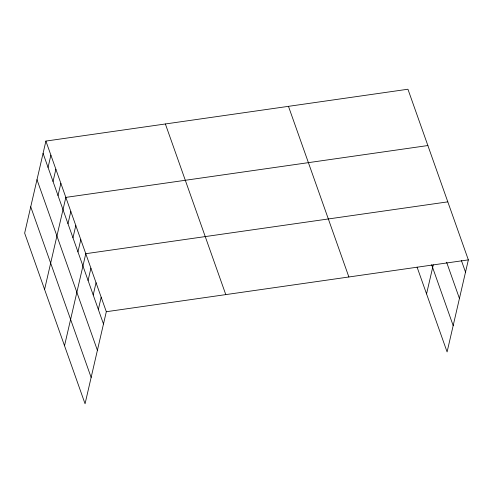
<?xml version="1.0" encoding="UTF-8"?>
<svg xmlns="http://www.w3.org/2000/svg" width="493" height="493" viewBox="0 0 493 493"><rect width="100%" height="100%" fill="white"/><g stroke="black" fill="none" stroke-linecap="round" stroke-linejoin="round"><path stroke-width="0.74" d="M45.904 141.078L24.65 233.127L85.061 403.767L106.315 311.718L45.904 141.078L407.939 89.233L468.35 259.873L447.096 351.922L417.09 267.157M48.055 167.429L50.884 155.153M53.034 181.504L55.869 169.235M58.02 195.585L60.855 183.31M44.586 289.44L65.84 197.391L427.875 145.54M67.991 223.742L70.819 211.466M72.97 237.817L75.805 225.547M77.956 251.892L80.79 239.623M64.521 345.753L85.776 253.698L447.81 201.853M88.074 280.48L90.909 268.204M93.208 294.98L96.043 282.711M98.347 309.487L101.176 297.211M426.556 293.902L433.279 264.796M106.315 311.718L468.35 259.873M461.411 260.538L465.515 272.142M446.603 262.208L459.439 298.468M431.64 264.759L453.178 325.596M288.467 106.34L348.878 276.98M165.371 123.971L225.788 294.611M43.07 153.348L103.481 323.993M36.987 179.674L97.404 350.32M30.726 206.801L91.137 377.441"/></g></svg>
